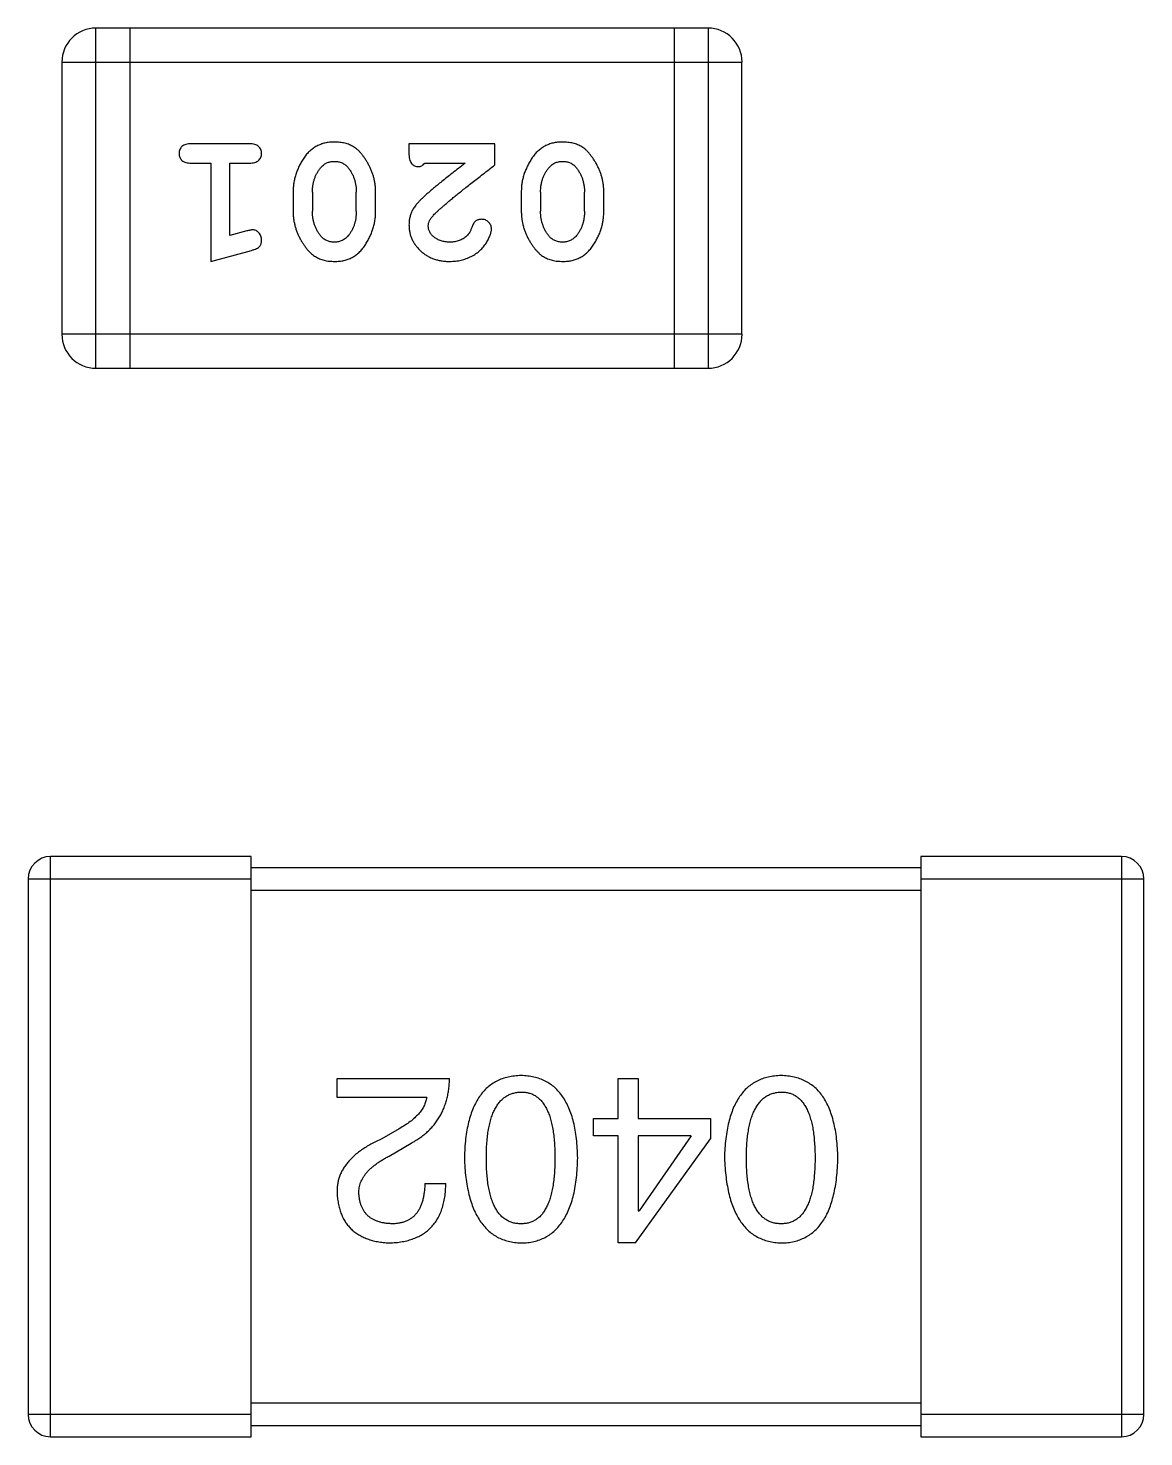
# Model space of a CAD drawing. Header units: millimetres. Extents: x 563 to 681, y 173 to 284.
# Drawn here: x 649.22 to 650.22, y 254.774 to 256.036 of the extents above; entities that cross this region are included whole.
import ezdxf

# ---------------------------------------------------------------- set-up
doc = ezdxf.new("R2010")
doc.units = ezdxf.units.MM
doc.header["$LTSCALE"] = 30.734
doc.layers.get('0').update_dxf_attribs({"linetype": 'CONTINUOUS'})

msp = doc.modelspace()

# ---------------------------------------------------------------- linework, layer by layer
at = {"linetype": 'Continuous'}
for p, q in [((649.8298, 256.0361), (649.2811, 256.0361)), ((649.2811, 255.7313), (649.2811, 256.0361)), ((649.3116, 256.0361), (649.3116, 255.7313)), ((649.7993, 256.0361), (649.7993, 255.7313)), ((649.8298, 256.0361), (649.8298, 255.7313)), ((649.2506, 256.0057), (649.8602, 256.0057)), ((649.2506, 256.0057), (649.2506, 255.7618)), ((649.8602, 255.7618), (649.8602, 256.0057)), ((649.4186, 255.9325), (649.3667, 255.9325)), ((649.6388, 255.9325), (649.5617, 255.9325)), ((649.5617, 255.9325), (649.5617, 255.9246)), ((649.6388, 255.9136), (649.6388, 255.9325)), ((649.3667, 255.9152), (649.384, 255.9152)), ((649.384, 255.9152), (649.384, 255.8271)), ((649.4013, 255.9152), (649.4186, 255.9152)), ((649.4013, 255.8502), (649.4013, 255.9152)), ((649.5759, 255.9152), (649.6121, 255.9152)), ((649.4579, 255.8895), (649.4579, 255.8717)), ((649.4752, 255.8892), (649.4752, 255.872)), ((649.5145, 255.872), (649.5145, 255.8892)), ((649.5318, 255.8717), (649.5318, 255.8895)), ((649.6624, 255.8895), (649.6624, 255.8717)), ((649.6797, 255.8892), (649.6797, 255.872)), ((649.719, 255.872), (649.719, 255.8892)), ((649.7363, 255.8717), (649.7363, 255.8895)), ((649.4163, 255.8544), (649.4013, 255.8502)), ((649.384, 255.8271), (649.4205, 255.837)), ((649.8602, 255.7618), (649.2506, 255.7618)), ((649.2811, 255.7313), (649.8298, 255.7313)), ((649.4204, 255.2938), (649.2404, 255.2938)), ((649.2404, 254.7738), (649.2404, 255.2938)), ((649.4204, 254.7738), (649.4204, 255.2938)), ((650.2004, 255.2938), (650.0204, 255.2938)), ((650.0204, 255.2938), (650.0204, 254.7738)), ((650.2004, 255.2938), (650.2004, 254.7738)), ((650.0204, 255.2838), (649.4204, 255.2838)), ((649.2204, 255.2738), (649.4204, 255.2738)), ((649.2204, 255.2738), (649.2204, 254.7938)), ((650.0204, 255.2738), (650.2204, 255.2738)), ((650.2204, 254.7938), (650.2204, 255.2738)), ((649.4204, 255.2638), (650.0204, 255.2638)), ((649.4973, 255.095), (649.5981, 255.095)), ((649.4973, 255.0778), (649.4973, 255.095)), ((649.7493, 255.095), (649.7673, 255.095)), ((649.7493, 255.059), (649.7493, 255.095)), ((649.7673, 255.095), (649.7673, 255.059)), ((649.5776, 255.0778), (649.4973, 255.0778)), ((649.7271, 255.059), (649.7493, 255.059)), ((649.7271, 255.0434), (649.7271, 255.059)), ((649.7673, 255.059), (649.8321, 255.059)), ((649.8321, 255.059), (649.8321, 255.0409)), ((649.553, 255.0499), (649.5374, 255.0409)), ((649.7493, 255.0434), (649.7271, 255.0434)), ((649.7493, 254.9475), (649.7493, 255.0434)), ((649.7648, 254.9475), (649.8321, 255.0409)), ((649.8148, 255.0434), (649.7673, 255.0434)), ((649.7673, 255.0434), (649.7673, 254.9762)), ((649.8148, 255.0434), (649.7681, 254.9762)), ((649.544, 255.0254), (649.5637, 255.0368)), ((649.5759, 255.0008), (649.5948, 255.0008)), ((649.7673, 254.9762), (649.7681, 254.9762)), ((649.7648, 254.9475), (649.7493, 254.9475)), ((650.0204, 254.8038), (649.4204, 254.8038)), ((649.4204, 254.7938), (649.2204, 254.7938)), ((650.2204, 254.7938), (650.0204, 254.7938)), ((649.2404, 254.7738), (649.4204, 254.7738)), ((649.4204, 254.7838), (650.0204, 254.7838)), ((650.0204, 254.7738), (650.2004, 254.7738))]:
    msp.add_line(p, q, dxfattribs=at)
for centre, radius, start, end in [((649.2811, 256.0057), 0.0305, 90, 180), ((649.8298, 256.0057), 0.0305, 360, 90), ((649.2811, 255.7618), 0.0305, 180, 270), ((649.8298, 255.7618), 0.0305, 270, 360), ((649.2404, 255.2738), 0.02, 90, 180), ((650.2004, 255.2738), 0.02, 360, 90), ((649.2404, 254.7938), 0.02, 180, 270), ((650.2004, 254.7938), 0.02, 270, 360)]:
    msp.add_arc(centre, radius, start, end, dxfattribs=at)
for points, knots in [([(649.4948, 255.9341), (649.4933, 255.934), (649.4905, 255.934), (649.4864, 255.9333), (649.4826, 255.9321), (649.479, 255.9305), (649.4757, 255.9285), (649.4727, 255.926), (649.4699, 255.9231), (649.4674, 255.9197), (649.4652, 255.9161), (649.4632, 255.9124), (649.4616, 255.9087), (649.4602, 255.9049), (649.4592, 255.9011), (649.4584, 255.8973), (649.458, 255.8934), (649.4579, 255.8908), (649.4579, 255.8895)], [0, 0, 0, 0, 0.067217, 0.131051, 0.19272, 0.252824, 0.312745, 0.373449, 0.436041, 0.501494, 0.567761, 0.632087, 0.695096, 0.757109, 0.817993, 0.878657, 0.939311, 1, 1, 1, 1]), ([(649.5318, 255.8895), (649.5318, 255.8905), (649.5318, 255.8927), (649.5315, 255.8958), (649.531, 255.899), (649.5303, 255.9021), (649.5294, 255.9051), (649.5283, 255.9081), (649.527, 255.9111), (649.5255, 255.9139), (649.524, 255.9167), (649.5223, 255.9192), (649.5207, 255.9215), (649.5191, 255.9236), (649.5174, 255.9255), (649.5157, 255.9272), (649.5139, 255.9286), (649.5116, 255.9302), (649.5084, 255.9318), (649.5042, 255.9331), (649.4996, 255.9339), (649.4964, 255.934), (649.4948, 255.9341)], [0, 0, 0, 0, 0.049886, 0.09882, 0.148132, 0.19689, 0.246038, 0.295176, 0.345305, 0.395692, 0.445312, 0.491875, 0.535813, 0.577009, 0.616081, 0.652689, 0.687585, 0.720206, 0.785062, 0.85223, 0.923759, 1, 1, 1, 1]), ([(649.6993, 255.9341), (649.6979, 255.934), (649.695, 255.934), (649.6909, 255.9333), (649.6871, 255.9321), (649.6835, 255.9305), (649.6802, 255.9285), (649.6772, 255.926), (649.6744, 255.9231), (649.6719, 255.9197), (649.6697, 255.9161), (649.6678, 255.9124), (649.6661, 255.9087), (649.6647, 255.9049), (649.6637, 255.9011), (649.6629, 255.8973), (649.6625, 255.8934), (649.6624, 255.8908), (649.6624, 255.8895)], [0, 0, 0, 0, 0.067217, 0.131051, 0.19272, 0.252824, 0.312745, 0.373449, 0.436041, 0.501494, 0.567761, 0.632087, 0.695096, 0.757109, 0.817993, 0.878657, 0.939311, 1, 1, 1, 1]), ([(649.7363, 255.8895), (649.7363, 255.8905), (649.7363, 255.8927), (649.736, 255.8958), (649.7355, 255.899), (649.7348, 255.9021), (649.7339, 255.9051), (649.7328, 255.9081), (649.7315, 255.9111), (649.7301, 255.9139), (649.7285, 255.9167), (649.7269, 255.9192), (649.7252, 255.9215), (649.7236, 255.9236), (649.7219, 255.9255), (649.7202, 255.9272), (649.7184, 255.9286), (649.7161, 255.9302), (649.7129, 255.9318), (649.7087, 255.9331), (649.7041, 255.9339), (649.7009, 255.934), (649.6993, 255.9341)], [0, 0, 0, 0, 0.049886, 0.09882, 0.148132, 0.19689, 0.246038, 0.295176, 0.345305, 0.395692, 0.445312, 0.491875, 0.535813, 0.577009, 0.616081, 0.652689, 0.687585, 0.720206, 0.785062, 0.85223, 0.923759, 1, 1, 1, 1]), ([(649.3667, 255.9325), (649.3658, 255.9325), (649.3641, 255.9324), (649.3618, 255.932), (649.3598, 255.9313), (649.3582, 255.9302), (649.3571, 255.9288), (649.3562, 255.9273), (649.3557, 255.9256), (649.3557, 255.9245), (649.3556, 255.9239)], [0, 0, 0, 0, 0.169012, 0.317488, 0.445429, 0.560977, 0.67065, 0.776666, 0.88492, 1, 1, 1, 1]), ([(649.3556, 255.9239), (649.3557, 255.9232), (649.3557, 255.9221), (649.3562, 255.9204), (649.3571, 255.9189), (649.3582, 255.9176), (649.3598, 255.9165), (649.3617, 255.9157), (649.3641, 255.9153), (649.3658, 255.9152), (649.3667, 255.9152)], [0, 0, 0, 0, 0.11517, 0.223509, 0.328254, 0.438012, 0.553651, 0.682263, 0.830856, 1, 1, 1, 1]), ([(649.4296, 255.9239), (649.4295, 255.9245), (649.4295, 255.9256), (649.429, 255.9273), (649.4281, 255.9288), (649.427, 255.9302), (649.4254, 255.9313), (649.4235, 255.932), (649.4211, 255.9324), (649.4195, 255.9325), (649.4186, 255.9325)], [0, 0, 0, 0, 0.115051, 0.223278, 0.329269, 0.437893, 0.554681, 0.682591, 0.83103, 1, 1, 1, 1]), ([(649.4186, 255.9152), (649.4195, 255.9152), (649.4211, 255.9153), (649.4235, 255.9157), (649.4254, 255.9165), (649.427, 255.9175), (649.4281, 255.9189), (649.429, 255.9204), (649.4295, 255.9221), (649.4295, 255.9232), (649.4296, 255.9239)], [0, 0, 0, 0, 0.169102, 0.317658, 0.446239, 0.563118, 0.671828, 0.776546, 0.884858, 1, 1, 1, 1]), ([(649.5617, 255.9246), (649.5617, 255.9236), (649.5618, 255.9216), (649.5622, 255.9189), (649.5629, 255.9166), (649.564, 255.9149), (649.5653, 255.9136), (649.5668, 255.9127), (649.5685, 255.9121), (649.5697, 255.9121), (649.5704, 255.9121)], [0, 0, 0, 0, 0.1844, 0.34094, 0.473574, 0.586824, 0.690029, 0.789175, 0.890445, 1, 1, 1, 1]), ([(649.4752, 255.8892), (649.4752, 255.8903), (649.4753, 255.8923), (649.4756, 255.8954), (649.4762, 255.8983), (649.477, 255.9011), (649.478, 255.9038), (649.4793, 255.9063), (649.4807, 255.9087), (649.4819, 255.9102), (649.4825, 255.911)], [0, 0, 0, 0, 0.135449, 0.266263, 0.393429, 0.516942, 0.639128, 0.758779, 0.879341, 1, 1, 1, 1]), ([(649.4825, 255.911), (649.4829, 255.9114), (649.4836, 255.9123), (649.485, 255.9135), (649.4864, 255.9145), (649.4879, 255.9154), (649.4895, 255.916), (649.4912, 255.9164), (649.4929, 255.9167), (649.4941, 255.9168), (649.4947, 255.9168)], [0, 0, 0, 0, 0.129853, 0.25607, 0.380154, 0.49978, 0.62208, 0.743277, 0.868791, 1, 1, 1, 1]), ([(649.4947, 255.9168), (649.4954, 255.9168), (649.4966, 255.9167), (649.4984, 255.9165), (649.5001, 255.9161), (649.5017, 255.9155), (649.5032, 255.9147), (649.5045, 255.9138), (649.5058, 255.9127), (649.5065, 255.9119), (649.5069, 255.9115)], [0, 0, 0, 0, 0.139844, 0.271849, 0.399162, 0.521619, 0.6402, 0.758957, 0.87828, 1, 1, 1, 1]), ([(649.5069, 255.9115), (649.5075, 255.9107), (649.5087, 255.9091), (649.5103, 255.9066), (649.5116, 255.9039), (649.5127, 255.9012), (649.5135, 255.8983), (649.5141, 255.8954), (649.5145, 255.8923), (649.5145, 255.8902), (649.5145, 255.8892)], [0, 0, 0, 0, 0.124927, 0.248361, 0.370889, 0.492583, 0.61616, 0.741472, 0.869044, 1, 1, 1, 1]), ([(649.5704, 255.9121), (649.5708, 255.9121), (649.5718, 255.9122), (649.5732, 255.9128), (649.5746, 255.9138), (649.5754, 255.9147), (649.5759, 255.9152)], [0, 0, 0, 0, 0.20611, 0.432681, 0.695597, 1, 1, 1, 1]), ([(649.6121, 255.9152), (649.6101, 255.9136), (649.6062, 255.9106), (649.6008, 255.9063), (649.5958, 255.9024), (649.5914, 255.8988), (649.5874, 255.8957), (649.584, 255.8928), (649.5811, 255.8904), (649.5793, 255.8888), (649.5785, 255.8882)], [0, 0, 0, 0, 0.176662, 0.337826, 0.484741, 0.617764, 0.73494, 0.837793, 0.926412, 1, 1, 1, 1]), ([(649.5838, 255.8686), (649.5842, 255.8691), (649.5852, 255.8701), (649.5868, 255.8716), (649.5887, 255.8734), (649.5909, 255.8753), (649.5933, 255.8774), (649.596, 255.8798), (649.5991, 255.8823), (649.6024, 255.885), (649.6059, 255.8879), (649.6098, 255.891), (649.6139, 255.8943), (649.6184, 255.8978), (649.6231, 255.9015), (649.6281, 255.9053), (649.6333, 255.9094), (649.637, 255.9122), (649.6388, 255.9136)], [0, 0, 0, 0, 0.026647, 0.057942, 0.094152, 0.134806, 0.180631, 0.231142, 0.286385, 0.346321, 0.411439, 0.481035, 0.555329, 0.634592, 0.718826, 0.807759, 0.901393, 1, 1, 1, 1]), ([(649.6797, 255.8892), (649.6797, 255.8903), (649.6798, 255.8923), (649.6801, 255.8954), (649.6807, 255.8983), (649.6815, 255.9011), (649.6825, 255.9038), (649.6838, 255.9063), (649.6852, 255.9087), (649.6864, 255.9102), (649.687, 255.911)], [0, 0, 0, 0, 0.135449, 0.266263, 0.393429, 0.516942, 0.639128, 0.758779, 0.879341, 1, 1, 1, 1]), ([(649.687, 255.911), (649.6874, 255.9114), (649.6882, 255.9123), (649.6895, 255.9135), (649.6909, 255.9145), (649.6924, 255.9154), (649.694, 255.916), (649.6957, 255.9164), (649.6974, 255.9167), (649.6986, 255.9168), (649.6993, 255.9168)], [0, 0, 0, 0, 0.129853, 0.25607, 0.380154, 0.49978, 0.62208, 0.743277, 0.868791, 1, 1, 1, 1]), ([(649.6993, 255.9168), (649.6999, 255.9168), (649.7011, 255.9167), (649.7029, 255.9165), (649.7047, 255.9161), (649.7062, 255.9155), (649.7077, 255.9147), (649.7091, 255.9138), (649.7103, 255.9127), (649.711, 255.9119), (649.7114, 255.9115)], [0, 0, 0, 0, 0.139844, 0.271849, 0.399162, 0.521619, 0.6402, 0.758957, 0.87828, 1, 1, 1, 1]), ([(649.7114, 255.9115), (649.712, 255.9107), (649.7132, 255.9091), (649.7148, 255.9066), (649.7161, 255.9039), (649.7172, 255.9012), (649.718, 255.8983), (649.7186, 255.8954), (649.719, 255.8923), (649.719, 255.8902), (649.719, 255.8892)], [0, 0, 0, 0, 0.124927, 0.248361, 0.370889, 0.492583, 0.61616, 0.741472, 0.869044, 1, 1, 1, 1]), ([(649.5785, 255.8882), (649.5776, 255.8874), (649.5759, 255.8859), (649.5735, 255.8837), (649.5714, 255.8816), (649.5696, 255.8796), (649.5679, 255.8777), (649.5666, 255.8759), (649.5655, 255.8743), (649.5644, 255.8723), (649.5633, 255.8697), (649.5624, 255.8665), (649.5618, 255.8632), (649.5618, 255.861), (649.5617, 255.8599)], [0, 0, 0, 0, 0.103002, 0.197728, 0.285279, 0.365235, 0.437224, 0.502446, 0.560545, 0.611446, 0.707576, 0.80349, 0.900532, 1, 1, 1, 1]), ([(649.4579, 255.8717), (649.4579, 255.8706), (649.458, 255.8685), (649.4582, 255.8653), (649.4588, 255.8622), (649.4595, 255.8591), (649.4604, 255.856), (649.4615, 255.853), (649.4628, 255.85), (649.4643, 255.8472), (649.4659, 255.8444), (649.4675, 255.8419), (649.4692, 255.8396), (649.4708, 255.8374), (649.4726, 255.8356), (649.4743, 255.8339), (649.476, 255.8325), (649.4784, 255.831), (649.4815, 255.8294), (649.4857, 255.828), (649.4902, 255.8272), (649.4934, 255.8272), (649.495, 255.8271)], [0, 0, 0, 0, 0.049855, 0.099516, 0.148482, 0.19758, 0.246804, 0.296268, 0.346517, 0.397047, 0.446826, 0.49336, 0.537801, 0.579207, 0.617974, 0.654833, 0.689171, 0.722088, 0.786392, 0.853518, 0.924186, 1, 1, 1, 1]), ([(649.4828, 255.8497), (649.4822, 255.8505), (649.481, 255.8521), (649.4794, 255.8546), (649.4781, 255.8573), (649.4771, 255.86), (649.4762, 255.8629), (649.4756, 255.8658), (649.4753, 255.8689), (649.4752, 255.8709), (649.4752, 255.872)], [0, 0, 0, 0, 0.125331, 0.248948, 0.371201, 0.494032, 0.616811, 0.742104, 0.868849, 1, 1, 1, 1]), ([(649.495, 255.8271), (649.4965, 255.8271), (649.4993, 255.8272), (649.5034, 255.8279), (649.5072, 255.829), (649.5108, 255.8306), (649.5141, 255.8327), (649.5171, 255.8352), (649.5199, 255.8382), (649.5224, 255.8416), (649.5246, 255.8452), (649.5265, 255.8488), (649.5282, 255.8525), (649.5295, 255.8563), (649.5306, 255.8601), (649.5313, 255.8639), (649.5318, 255.8678), (649.5318, 255.8704), (649.5318, 255.8717)], [0, 0, 0, 0, 0.06692, 0.130834, 0.19258, 0.252759, 0.312631, 0.373411, 0.436359, 0.501894, 0.568244, 0.632472, 0.69556, 0.757163, 0.818592, 0.878885, 0.939235, 1, 1, 1, 1]), ([(649.5145, 255.872), (649.5145, 255.8709), (649.5144, 255.8688), (649.5141, 255.8658), (649.5136, 255.8629), (649.5127, 255.8601), (649.5118, 255.8574), (649.5105, 255.8549), (649.509, 255.8524), (649.5079, 255.8509), (649.5073, 255.8502)], [0, 0, 0, 0, 0.135446, 0.266257, 0.393419, 0.517936, 0.639137, 0.758785, 0.879345, 1, 1, 1, 1]), ([(649.6624, 255.8717), (649.6624, 255.8706), (649.6625, 255.8685), (649.6628, 255.8653), (649.6633, 255.8622), (649.664, 255.8591), (649.6649, 255.856), (649.666, 255.853), (649.6673, 255.85), (649.6688, 255.8472), (649.6704, 255.8444), (649.672, 255.8419), (649.6737, 255.8396), (649.6753, 255.8374), (649.6771, 255.8356), (649.6788, 255.8339), (649.6805, 255.8325), (649.6829, 255.831), (649.686, 255.8294), (649.6902, 255.828), (649.6948, 255.8272), (649.6979, 255.8272), (649.6995, 255.8271)], [0, 0, 0, 0, 0.049855, 0.099516, 0.148482, 0.19758, 0.246804, 0.296268, 0.346517, 0.397047, 0.446826, 0.49336, 0.537801, 0.579207, 0.617974, 0.654833, 0.689171, 0.722088, 0.786392, 0.853518, 0.924186, 1, 1, 1, 1]), ([(649.6873, 255.8497), (649.6867, 255.8505), (649.6855, 255.8521), (649.6839, 255.8546), (649.6826, 255.8573), (649.6816, 255.86), (649.6807, 255.8629), (649.6801, 255.8658), (649.6798, 255.8689), (649.6797, 255.8709), (649.6797, 255.872)], [0, 0, 0, 0, 0.125331, 0.248948, 0.371201, 0.494032, 0.616811, 0.742104, 0.868849, 1, 1, 1, 1]), ([(649.6995, 255.8271), (649.701, 255.8271), (649.7038, 255.8272), (649.7079, 255.8279), (649.7117, 255.829), (649.7153, 255.8306), (649.7186, 255.8327), (649.7216, 255.8352), (649.7244, 255.8382), (649.7269, 255.8416), (649.7291, 255.8452), (649.731, 255.8488), (649.7327, 255.8525), (649.734, 255.8563), (649.7351, 255.8601), (649.7358, 255.8639), (649.7363, 255.8678), (649.7363, 255.8704), (649.7363, 255.8717)], [0, 0, 0, 0, 0.06692, 0.130834, 0.19258, 0.252759, 0.312631, 0.373411, 0.436359, 0.501894, 0.568244, 0.632472, 0.69556, 0.757163, 0.818592, 0.878885, 0.939235, 1, 1, 1, 1]), ([(649.719, 255.872), (649.719, 255.8709), (649.719, 255.8688), (649.7186, 255.8658), (649.7181, 255.8629), (649.7173, 255.8601), (649.7163, 255.8574), (649.715, 255.8549), (649.7135, 255.8524), (649.7124, 255.8509), (649.7118, 255.8502)], [0, 0, 0, 0, 0.135446, 0.266257, 0.393419, 0.517936, 0.639137, 0.758785, 0.879345, 1, 1, 1, 1]), ([(649.5617, 255.8599), (649.5618, 255.8588), (649.5618, 255.8566), (649.5623, 255.8533), (649.5631, 255.8502), (649.5642, 255.8472), (649.5657, 255.8444), (649.5675, 255.8417), (649.5696, 255.8391), (649.572, 255.8366), (649.5746, 255.8344), (649.5775, 255.8324), (649.5805, 255.8308), (649.5837, 255.8294), (649.5872, 255.8284), (649.5907, 255.8276), (649.5945, 255.8272), (649.5971, 255.8271), (649.5984, 255.8271)], [0, 0, 0, 0, 0.060981, 0.120256, 0.178148, 0.236115, 0.293993, 0.352864, 0.413358, 0.476056, 0.539296, 0.602396, 0.665116, 0.728325, 0.792919, 0.859317, 0.928302, 1, 1, 1, 1]), ([(649.579, 255.8589), (649.5791, 255.8597), (649.5792, 255.8614), (649.5802, 255.8638), (649.5817, 255.8663), (649.5831, 255.8678), (649.5838, 255.8686)], [0, 0, 0, 0, 0.212836, 0.442809, 0.70317, 1, 1, 1, 1]), ([(649.5985, 255.8444), (649.5971, 255.8445), (649.5944, 255.8445), (649.5906, 255.8454), (649.5872, 255.8468), (649.5843, 255.8487), (649.582, 255.8509), (649.5803, 255.8534), (649.5792, 255.8561), (649.5791, 255.858), (649.579, 255.8589)], [0, 0, 0, 0, 0.156344, 0.299348, 0.4327, 0.561, 0.682299, 0.791883, 0.89611, 1, 1, 1, 1]), ([(649.6268, 255.8649), (649.6263, 255.8648), (649.6254, 255.8648), (649.624, 255.8645), (649.6228, 255.8641), (649.6216, 255.8634), (649.6206, 255.8625), (649.6197, 255.8613), (649.619, 255.8599), (649.6186, 255.8588), (649.6184, 255.8583)], [0, 0, 0, 0, 0.127347, 0.246131, 0.359406, 0.470543, 0.586092, 0.711469, 0.847022, 1, 1, 1, 1]), ([(649.6357, 255.8564), (649.6356, 255.857), (649.6356, 255.8581), (649.635, 255.8596), (649.6342, 255.8611), (649.6331, 255.8624), (649.6317, 255.8635), (649.6302, 255.8643), (649.6286, 255.8648), (649.6274, 255.8648), (649.6268, 255.8649)], [0, 0, 0, 0, 0.120856, 0.239483, 0.360995, 0.490166, 0.620982, 0.746416, 0.870253, 1, 1, 1, 1]), ([(649.4217, 255.8554), (649.4214, 255.8554), (649.4206, 255.8554), (649.4194, 255.8551), (649.4179, 255.8548), (649.4168, 255.8545), (649.4163, 255.8544)], [0, 0, 0, 0, 0.183151, 0.413144, 0.682305, 1, 1, 1, 1]), ([(649.4205, 255.837), (649.4214, 255.8372), (649.4229, 255.8377), (649.425, 255.8386), (649.4267, 255.8395), (649.4278, 255.8405), (649.4287, 255.8417), (649.4292, 255.843), (649.4295, 255.8445), (649.4296, 255.8456), (649.4296, 255.8462)], [0, 0, 0, 0, 0.187321, 0.344927, 0.475328, 0.579604, 0.674244, 0.773631, 0.882025, 1, 1, 1, 1]), ([(649.4296, 255.8462), (649.4296, 255.8468), (649.4295, 255.848), (649.429, 255.8497), (649.4283, 255.8514), (649.4273, 255.8528), (649.4261, 255.8539), (649.4247, 255.8548), (649.4232, 255.8553), (649.4222, 255.8554), (649.4217, 255.8554)], [0, 0, 0, 0, 0.138815, 0.27042, 0.39836, 0.52875, 0.654955, 0.771147, 0.884581, 1, 1, 1, 1]), ([(649.4949, 255.8444), (649.4943, 255.8444), (649.493, 255.8444), (649.4912, 255.8447), (649.4895, 255.8451), (649.488, 255.8457), (649.4865, 255.8464), (649.4851, 255.8474), (649.4839, 255.8484), (649.4831, 255.8493), (649.4828, 255.8497)], [0, 0, 0, 0, 0.138115, 0.270177, 0.397547, 0.520057, 0.63869, 0.757499, 0.878226, 1, 1, 1, 1]), ([(649.5073, 255.8502), (649.5069, 255.8497), (649.5061, 255.8488), (649.5047, 255.8477), (649.5033, 255.8466), (649.5018, 255.8458), (649.5002, 255.8452), (649.4985, 255.8447), (649.4967, 255.8445), (649.4955, 255.8444), (649.4949, 255.8444)], [0, 0, 0, 0, 0.13042, 0.256046, 0.378133, 0.498725, 0.620452, 0.742761, 0.869406, 1, 1, 1, 1]), ([(649.5984, 255.8271), (649.6001, 255.8272), (649.6035, 255.8273), (649.6084, 255.8281), (649.6131, 255.8296), (649.6176, 255.8315), (649.6218, 255.834), (649.6254, 255.8369), (649.6286, 255.8401), (649.6311, 255.8437), (649.633, 255.8472), (649.6345, 255.8506), (649.6354, 255.8536), (649.6356, 255.8555), (649.6357, 255.8564)], [0, 0, 0, 0, 0.098286, 0.193983, 0.289056, 0.384352, 0.477435, 0.566197, 0.652355, 0.737986, 0.818188, 0.887401, 0.94802, 1, 1, 1, 1]), ([(649.6134, 255.8498), (649.6129, 255.8494), (649.6119, 255.8485), (649.6103, 255.8474), (649.6085, 255.8465), (649.6067, 255.8457), (649.6048, 255.8451), (649.6028, 255.8447), (649.6007, 255.8444), (649.5993, 255.8444), (649.5985, 255.8444)], [0, 0, 0, 0, 0.121873, 0.243139, 0.363336, 0.485133, 0.607572, 0.734701, 0.864814, 1, 1, 1, 1]), ([(649.6184, 255.8583), (649.618, 255.8574), (649.6174, 255.8557), (649.6162, 255.8534), (649.615, 255.8514), (649.6139, 255.8503), (649.6134, 255.8498)], [0, 0, 0, 0, 0.285518, 0.544185, 0.781367, 1, 1, 1, 1]), ([(649.6994, 255.8444), (649.6988, 255.8444), (649.6976, 255.8444), (649.6958, 255.8447), (649.6941, 255.8451), (649.6925, 255.8457), (649.691, 255.8464), (649.6896, 255.8474), (649.6884, 255.8484), (649.6876, 255.8493), (649.6873, 255.8497)], [0, 0, 0, 0, 0.138115, 0.270177, 0.397547, 0.520057, 0.63869, 0.757499, 0.878226, 1, 1, 1, 1]), ([(649.7118, 255.8502), (649.7114, 255.8497), (649.7106, 255.8488), (649.7092, 255.8477), (649.7078, 255.8466), (649.7063, 255.8458), (649.7047, 255.8452), (649.703, 255.8447), (649.7013, 255.8445), (649.7, 255.8444), (649.6994, 255.8444)], [0, 0, 0, 0, 0.13042, 0.256046, 0.378133, 0.498725, 0.620452, 0.742761, 0.869406, 1, 1, 1, 1]), ([(649.5637, 255.0368), (649.565, 255.0376), (649.5677, 255.0391), (649.5715, 255.0416), (649.5751, 255.0443), (649.5784, 255.0472), (649.5815, 255.0502), (649.5843, 255.0534), (649.5868, 255.0568), (649.5891, 255.0604), (649.5912, 255.0641), (649.5929, 255.068), (649.5944, 255.0721), (649.5957, 255.0764), (649.5967, 255.0808), (649.5974, 255.0854), (649.5979, 255.0901), (649.598, 255.0934), (649.5981, 255.095)], [0, 0, 0, 0, 0.065828, 0.130094, 0.192451, 0.254037, 0.313974, 0.373757, 0.433048, 0.492243, 0.551902, 0.611758, 0.672678, 0.734814, 0.798569, 0.863693, 0.930488, 1, 1, 1, 1]), ([(649.6622, 255.0975), (649.6602, 255.0974), (649.6563, 255.0972), (649.6507, 255.0963), (649.6454, 255.0947), (649.6405, 255.0927), (649.636, 255.09), (649.6319, 255.0868), (649.6281, 255.083), (649.6248, 255.0786), (649.6218, 255.0737), (649.6192, 255.0682), (649.6169, 255.0622), (649.6151, 255.0556), (649.6135, 255.0484), (649.6124, 255.0407), (649.6117, 255.0324), (649.6115, 255.0267), (649.6114, 255.0237)], [0, 0, 0, 0, 0.059134, 0.115603, 0.169236, 0.221572, 0.273254, 0.32474, 0.377319, 0.431815, 0.488555, 0.548609, 0.612242, 0.680182, 0.75251, 0.829782, 0.91231, 1, 1, 1, 1]), ([(649.713, 255.0237), (649.7129, 255.0267), (649.7127, 255.0324), (649.7119, 255.0407), (649.7109, 255.0484), (649.7093, 255.0556), (649.7075, 255.0622), (649.7052, 255.0682), (649.7026, 255.0737), (649.6996, 255.0786), (649.6963, 255.083), (649.6925, 255.0868), (649.6884, 255.09), (649.6838, 255.0927), (649.6789, 255.0947), (649.6737, 255.0963), (649.6681, 255.0972), (649.6642, 255.0974), (649.6622, 255.0975)], [0, 0, 0, 0, 0.087693, 0.170223, 0.247496, 0.319826, 0.387768, 0.451403, 0.511459, 0.568358, 0.622671, 0.675251, 0.726739, 0.778422, 0.830759, 0.884394, 0.940865, 1, 1, 1, 1]), ([(649.8953, 255.0975), (649.8934, 255.0974), (649.8895, 255.0972), (649.8838, 255.0963), (649.8786, 255.0947), (649.8737, 255.0927), (649.8692, 255.09), (649.865, 255.0868), (649.8613, 255.083), (649.8579, 255.0786), (649.8549, 255.0737), (649.8523, 255.0682), (649.8501, 255.0622), (649.8482, 255.0556), (649.8467, 255.0484), (649.8456, 255.0407), (649.8448, 255.0324), (649.8446, 255.0267), (649.8445, 255.0237)], [0, 0, 0, 0, 0.059134, 0.115603, 0.169236, 0.221572, 0.273254, 0.32474, 0.377319, 0.431815, 0.488555, 0.548609, 0.612242, 0.680182, 0.75251, 0.829782, 0.91231, 1, 1, 1, 1]), ([(649.9462, 255.0237), (649.9461, 255.0267), (649.9459, 255.0324), (649.9451, 255.0407), (649.944, 255.0484), (649.9425, 255.0556), (649.9406, 255.0622), (649.9384, 255.0682), (649.9358, 255.0737), (649.9328, 255.0786), (649.9294, 255.083), (649.9257, 255.0868), (649.9215, 255.09), (649.917, 255.0927), (649.9121, 255.0947), (649.9068, 255.0963), (649.9012, 255.0972), (649.8973, 255.0974), (649.8953, 255.0975)], [0, 0, 0, 0, 0.087693, 0.170223, 0.247496, 0.319826, 0.387768, 0.451403, 0.511459, 0.568358, 0.622671, 0.675251, 0.726739, 0.778422, 0.830759, 0.884394, 0.940865, 1, 1, 1, 1]), ([(649.5776, 255.0778), (649.5773, 255.0765), (649.5768, 255.0739), (649.5752, 255.0701), (649.573, 255.0665), (649.5702, 255.0629), (649.5668, 255.0595), (649.5628, 255.0561), (649.5581, 255.0529), (649.5548, 255.051), (649.553, 255.0499)], [0, 0, 0, 0, 0.103034, 0.208166, 0.318255, 0.434664, 0.559728, 0.695394, 0.841708, 1, 1, 1, 1]), ([(649.6311, 255.0237), (649.6311, 255.0261), (649.6311, 255.0306), (649.6315, 255.0372), (649.6321, 255.0434), (649.6329, 255.0491), (649.634, 255.0544), (649.6353, 255.0592), (649.6369, 255.0636), (649.6387, 255.0675), (649.6408, 255.071), (649.6431, 255.0741), (649.6457, 255.0767), (649.6485, 255.0788), (649.6516, 255.0805), (649.6549, 255.0817), (649.6585, 255.0825), (649.6609, 255.0827), (649.6622, 255.0827)], [0, 0, 0, 0, 0.094834, 0.184067, 0.267029, 0.344713, 0.417334, 0.484367, 0.546941, 0.604717, 0.65953, 0.710539, 0.759381, 0.806382, 0.853027, 0.900623, 0.949121, 1, 1, 1, 1]), ([(649.6622, 255.0827), (649.6634, 255.0827), (649.6658, 255.0826), (649.6693, 255.0819), (649.6725, 255.0808), (649.6755, 255.0791), (649.6783, 255.077), (649.6808, 255.0744), (649.683, 255.0714), (649.685, 255.0679), (649.6868, 255.064), (649.6884, 255.0596), (649.6896, 255.0547), (649.6907, 255.0494), (649.6915, 255.0436), (649.6921, 255.0374), (649.6925, 255.0307), (649.6925, 255.0261), (649.6925, 255.0237)], [0, 0, 0, 0, 0.049766, 0.097012, 0.143225, 0.188786, 0.235079, 0.282962, 0.333687, 0.387747, 0.445963, 0.508657, 0.576545, 0.649868, 0.72822, 0.812712, 0.903543, 1, 1, 1, 1]), ([(649.8642, 255.0237), (649.8642, 255.0261), (649.8643, 255.0306), (649.8646, 255.0372), (649.8652, 255.0434), (649.8661, 255.0491), (649.8671, 255.0544), (649.8685, 255.0592), (649.87, 255.0636), (649.8719, 255.0675), (649.874, 255.071), (649.8763, 255.0741), (649.8788, 255.0767), (649.8817, 255.0788), (649.8847, 255.0805), (649.8881, 255.0817), (649.8916, 255.0825), (649.8941, 255.0827), (649.8953, 255.0827)], [0, 0, 0, 0, 0.094834, 0.184067, 0.267029, 0.344713, 0.417334, 0.484367, 0.546941, 0.604717, 0.65953, 0.710539, 0.759381, 0.806382, 0.853027, 0.900623, 0.949121, 1, 1, 1, 1]), ([(649.8953, 255.0827), (649.8966, 255.0827), (649.899, 255.0826), (649.9025, 255.0819), (649.9057, 255.0808), (649.9087, 255.0791), (649.9114, 255.077), (649.9139, 255.0744), (649.9162, 255.0714), (649.9182, 255.0679), (649.92, 255.064), (649.9215, 255.0596), (649.9228, 255.0547), (649.9239, 255.0494), (649.9247, 255.0436), (649.9252, 255.0374), (649.9256, 255.0307), (649.9257, 255.0261), (649.9257, 255.0237)], [0, 0, 0, 0, 0.049766, 0.097012, 0.143225, 0.188786, 0.235079, 0.282962, 0.333687, 0.387747, 0.445963, 0.508657, 0.576545, 0.649868, 0.72822, 0.812712, 0.903543, 1, 1, 1, 1]), ([(649.5374, 255.0409), (649.5357, 255.0401), (649.5324, 255.0386), (649.5277, 255.0361), (649.5233, 255.0335), (649.5193, 255.0309), (649.5156, 255.0281), (649.5122, 255.0253), (649.5092, 255.0223), (649.5065, 255.0193), (649.5041, 255.0162), (649.5021, 255.0129), (649.5004, 255.0096), (649.4991, 255.0062), (649.4981, 255.0027), (649.4975, 254.9991), (649.4972, 254.9955), (649.4972, 254.993), (649.4973, 254.9917)], [0, 0, 0, 0, 0.082731, 0.161257, 0.236138, 0.307554, 0.375712, 0.440848, 0.502916, 0.562567, 0.619798, 0.675716, 0.73039, 0.78386, 0.837315, 0.890547, 0.944917, 1, 1, 1, 1]), ([(649.5169, 254.9909), (649.5169, 254.9917), (649.5168, 254.9933), (649.517, 254.9958), (649.5174, 254.9981), (649.5179, 255.0005), (649.5189, 255.0028), (649.5199, 255.005), (649.5213, 255.0072), (649.5229, 255.0094), (649.5247, 255.0116), (649.5267, 255.0137), (649.529, 255.0157), (649.5316, 255.0177), (649.5343, 255.0197), (649.5373, 255.0217), (649.5406, 255.0236), (649.5428, 255.0247), (649.544, 255.0254)], [0, 0, 0, 0, 0.052237, 0.103888, 0.155485, 0.207395, 0.259864, 0.31356, 0.369176, 0.4266, 0.486836, 0.550048, 0.61567, 0.685271, 0.75824, 0.834614, 0.915635, 1, 1, 1, 1]), ([(649.6114, 255.0237), (649.6115, 255.0207), (649.6118, 255.0148), (649.6126, 255.0064), (649.6138, 254.9985), (649.6154, 254.9911), (649.6173, 254.9843), (649.6195, 254.9781), (649.6222, 254.9725), (649.6252, 254.9674), (649.6286, 254.9629), (649.6323, 254.9589), (649.6364, 254.9555), (649.6408, 254.9527), (649.6457, 254.9506), (649.6509, 254.9489), (649.6564, 254.9478), (649.6602, 254.9476), (649.6622, 254.9475)], [0, 0, 0, 0, 0.088475, 0.171606, 0.249595, 0.322626, 0.391327, 0.455765, 0.516374, 0.573675, 0.628522, 0.681161, 0.732559, 0.783563, 0.83504, 0.887639, 0.942585, 1, 1, 1, 1]), ([(649.6622, 254.9647), (649.6609, 254.9647), (649.6585, 254.9648), (649.6549, 254.9655), (649.6516, 254.9667), (649.6485, 254.9683), (649.6457, 254.9704), (649.6431, 254.973), (649.6408, 254.976), (649.6387, 254.9795), (649.6369, 254.9834), (649.6353, 254.9878), (649.634, 254.9927), (649.6329, 254.998), (649.6321, 255.0038), (649.6315, 255.01), (649.6311, 255.0167), (649.6311, 255.0213), (649.6311, 255.0237)], [0, 0, 0, 0, 0.050604, 0.098688, 0.145699, 0.191791, 0.238625, 0.286717, 0.337546, 0.391814, 0.449755, 0.512106, 0.579685, 0.652048, 0.730262, 0.814146, 0.904281, 1, 1, 1, 1]), ([(649.6925, 255.0237), (649.6925, 255.0213), (649.6925, 255.0167), (649.6921, 255.01), (649.6915, 255.0038), (649.6907, 254.998), (649.6896, 254.9927), (649.6884, 254.9878), (649.6868, 254.9834), (649.685, 254.9795), (649.683, 254.976), (649.6808, 254.973), (649.6783, 254.9704), (649.6755, 254.9683), (649.6725, 254.9667), (649.6693, 254.9655), (649.6658, 254.9648), (649.6634, 254.9647), (649.6622, 254.9647)], [0, 0, 0, 0, 0.096452, 0.187278, 0.271765, 0.350519, 0.423437, 0.491321, 0.554011, 0.612224, 0.666281, 0.717003, 0.764884, 0.811423, 0.856783, 0.902993, 0.950236, 1, 1, 1, 1]), ([(649.6622, 254.9475), (649.6642, 254.9476), (649.6681, 254.9477), (649.6737, 254.9487), (649.6789, 254.9503), (649.6839, 254.9524), (649.6884, 254.9552), (649.6925, 254.9585), (649.6963, 254.9625), (649.6996, 254.967), (649.7026, 254.9721), (649.7052, 254.9777), (649.7075, 254.984), (649.7093, 254.9908), (649.7109, 254.9982), (649.7119, 255.0062), (649.7127, 255.0148), (649.7129, 255.0207), (649.713, 255.0237)], [0, 0, 0, 0, 0.057911, 0.113262, 0.165956, 0.217443, 0.268511, 0.319665, 0.372, 0.426129, 0.483365, 0.543779, 0.607756, 0.676562, 0.749704, 0.827713, 0.911177, 1, 1, 1, 1]), ([(649.8445, 255.0237), (649.8447, 255.0207), (649.8449, 255.0148), (649.8458, 255.0064), (649.847, 254.9985), (649.8485, 254.9911), (649.8504, 254.9843), (649.8527, 254.9781), (649.8553, 254.9725), (649.8583, 254.9674), (649.8617, 254.9629), (649.8654, 254.9589), (649.8695, 254.9555), (649.874, 254.9527), (649.8788, 254.9506), (649.884, 254.9489), (649.8896, 254.9478), (649.8934, 254.9476), (649.8953, 254.9475)], [0, 0, 0, 0, 0.088475, 0.171606, 0.249595, 0.322626, 0.391327, 0.455765, 0.516374, 0.573675, 0.628522, 0.681161, 0.732559, 0.783563, 0.83504, 0.887639, 0.942585, 1, 1, 1, 1]), ([(649.8953, 254.9647), (649.8941, 254.9647), (649.8916, 254.9648), (649.8881, 254.9655), (649.8847, 254.9667), (649.8817, 254.9683), (649.8789, 254.9704), (649.8763, 254.973), (649.874, 254.976), (649.8719, 254.9795), (649.8701, 254.9834), (649.8685, 254.9878), (649.8672, 254.9927), (649.8661, 254.998), (649.8652, 255.0038), (649.8646, 255.01), (649.8643, 255.0167), (649.8642, 255.0213), (649.8642, 255.0237)], [0, 0, 0, 0, 0.050604, 0.098688, 0.145699, 0.191791, 0.238625, 0.286717, 0.337546, 0.391814, 0.449755, 0.512106, 0.579685, 0.652048, 0.730262, 0.814146, 0.904281, 1, 1, 1, 1]), ([(649.8953, 254.9475), (649.8973, 254.9476), (649.9012, 254.9477), (649.9069, 254.9487), (649.9121, 254.9503), (649.917, 254.9524), (649.9215, 254.9552), (649.9257, 254.9585), (649.9294, 254.9625), (649.9328, 254.967), (649.9358, 254.9721), (649.9384, 254.9777), (649.9406, 254.984), (649.9425, 254.9908), (649.944, 254.9982), (649.9451, 255.0062), (649.9459, 255.0148), (649.9461, 255.0207), (649.9462, 255.0237)], [0, 0, 0, 0, 0.057911, 0.113262, 0.165956, 0.217443, 0.268511, 0.319665, 0.372, 0.426129, 0.483365, 0.543779, 0.607756, 0.676562, 0.749704, 0.827713, 0.911177, 1, 1, 1, 1]), ([(649.9257, 255.0237), (649.9257, 255.0213), (649.9256, 255.0167), (649.9252, 255.01), (649.9247, 255.0038), (649.9239, 254.998), (649.9228, 254.9927), (649.9215, 254.9878), (649.92, 254.9834), (649.9182, 254.9795), (649.9162, 254.976), (649.9139, 254.973), (649.9114, 254.9704), (649.9087, 254.9683), (649.9057, 254.9667), (649.9025, 254.9655), (649.899, 254.9648), (649.8966, 254.9647), (649.8953, 254.9647)], [0, 0, 0, 0, 0.096452, 0.187278, 0.271765, 0.350519, 0.423437, 0.491321, 0.554011, 0.612224, 0.666281, 0.717003, 0.764884, 0.811423, 0.856783, 0.902993, 0.950236, 1, 1, 1, 1]), ([(649.544, 254.9475), (649.546, 254.9476), (649.5499, 254.9478), (649.5556, 254.9486), (649.5609, 254.9497), (649.5659, 254.9513), (649.5704, 254.9533), (649.5746, 254.9557), (649.5784, 254.9584), (649.5817, 254.9616), (649.5848, 254.9651), (649.5874, 254.9691), (649.5896, 254.9734), (649.5914, 254.9781), (649.5929, 254.9832), (649.5939, 254.9887), (649.5946, 254.9946), (649.5947, 254.9987), (649.5948, 255.0008)], [0, 0, 0, 0, 0.07282, 0.141057, 0.2062, 0.267672, 0.326735, 0.383519, 0.439188, 0.494454, 0.549628, 0.605958, 0.66397, 0.72402, 0.787502, 0.854127, 0.925065, 1, 1, 1, 1]), ([(649.5759, 255.0008), (649.5759, 254.9993), (649.5758, 254.9965), (649.5754, 254.9924), (649.5747, 254.9886), (649.5739, 254.985), (649.5728, 254.9818), (649.5715, 254.9788), (649.57, 254.9761), (649.5682, 254.9737), (649.5663, 254.9716), (649.5641, 254.9697), (649.5617, 254.9682), (649.559, 254.9669), (649.5562, 254.9659), (649.5531, 254.9652), (649.5499, 254.9648), (649.5476, 254.9647), (649.5464, 254.9647)], [0, 0, 0, 0, 0.082594, 0.15978, 0.232961, 0.301462, 0.365595, 0.426678, 0.484662, 0.540809, 0.595146, 0.648401, 0.702272, 0.757102, 0.813447, 0.872233, 0.934055, 1, 1, 1, 1]), ([(649.4973, 254.9917), (649.4974, 254.9901), (649.4977, 254.9868), (649.4985, 254.982), (649.4996, 254.9775), (649.501, 254.9733), (649.5028, 254.9695), (649.5049, 254.9659), (649.5073, 254.9627), (649.5101, 254.9597), (649.5132, 254.9571), (649.5167, 254.9548), (649.5204, 254.9528), (649.5245, 254.9511), (649.5289, 254.9497), (649.5336, 254.9486), (649.5387, 254.9479), (649.5422, 254.9476), (649.544, 254.9475)], [0, 0, 0, 0, 0.070688, 0.137741, 0.201612, 0.262778, 0.321223, 0.378455, 0.434411, 0.490146, 0.546362, 0.603392, 0.662208, 0.723401, 0.787372, 0.85442, 0.925153, 1, 1, 1, 1]), ([(649.5464, 254.9647), (649.5453, 254.9648), (649.5431, 254.9649), (649.5399, 254.9652), (649.537, 254.9658), (649.5342, 254.9666), (649.5316, 254.9676), (649.5292, 254.9687), (649.5271, 254.9701), (649.5251, 254.9716), (649.5234, 254.9734), (649.5218, 254.9753), (649.5205, 254.9774), (649.5193, 254.9798), (649.5184, 254.9823), (649.5177, 254.985), (649.5172, 254.9879), (649.517, 254.9899), (649.5169, 254.9909)], [0, 0, 0, 0, 0.076112, 0.148436, 0.216883, 0.281466, 0.34298, 0.402356, 0.459881, 0.51546, 0.571111, 0.62658, 0.683162, 0.741007, 0.801404, 0.863825, 0.930544, 1, 1, 1, 1])]:
    msp.add_open_spline(points, degree=3, knots=knots, dxfattribs=at)

doc.saveas('drawing.dxf')
